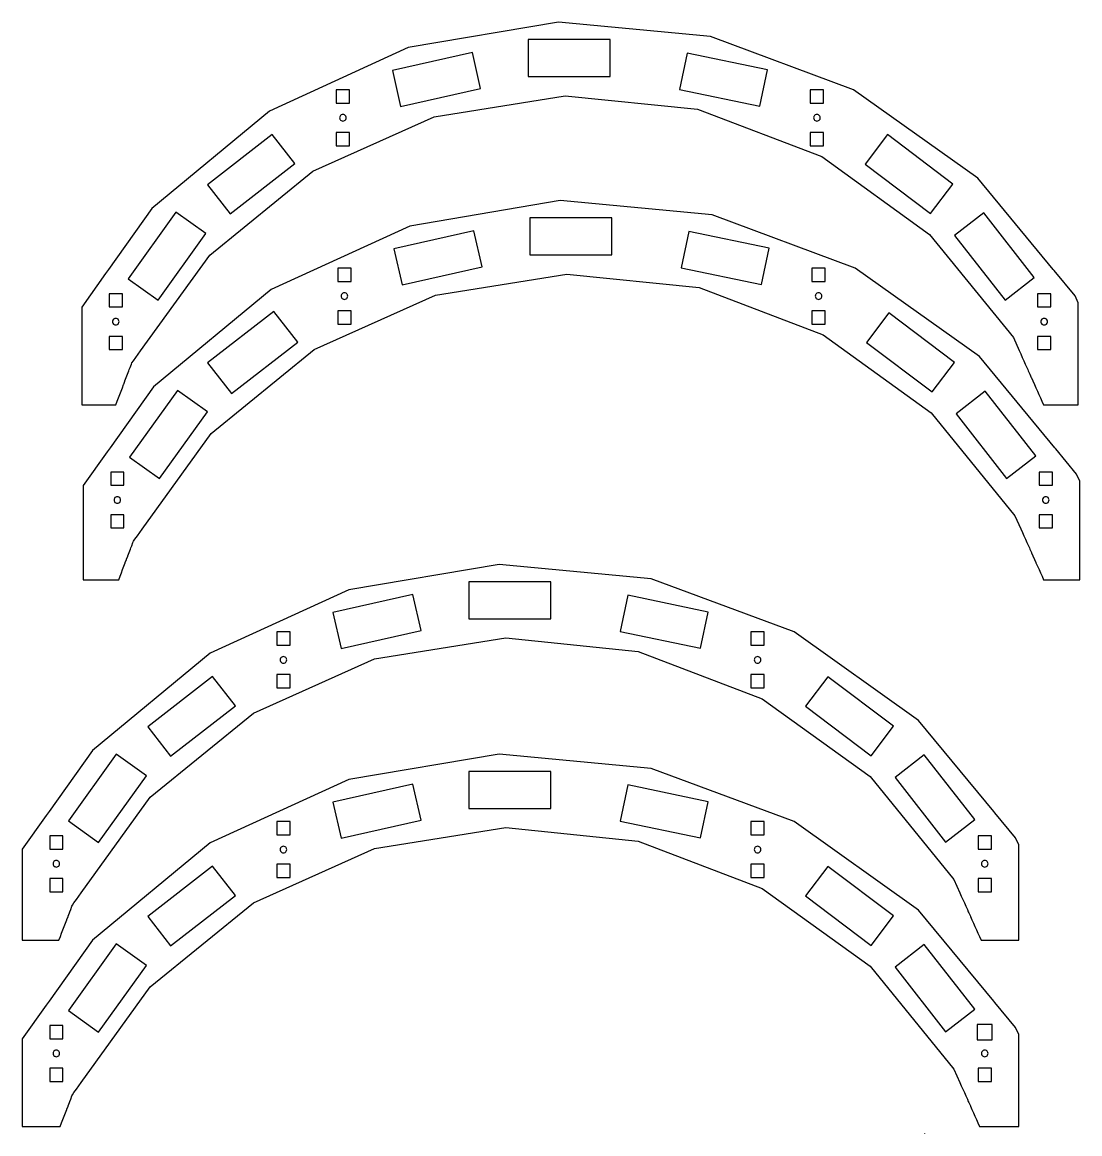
# Model space of a CAD drawing. Header units: metres. Extents: x -935 to 1094, y -1273 to 224.
# Drawn here: x 647.9 to 1094, y -929.6 to -460.8 of the extents above; entities that cross this region are included whole.
import ezdxf

# ---------------------------------------------------------------- set-up
doc = ezdxf.new("R2010")
doc.units = ezdxf.units.M

msp = doc.modelspace()

# ---------------------------------------------------------------- linework, layer by layer
at = {"layer": 'Layer0'}
for p, q in [((874.18, -460.75), (810.72, -471.47)), ((938.26, -466.82), (874.18, -460.75)), ((861.37, -468.08), (861.37, -483.68)), ((895.97, -468.08), (861.37, -468.08)), ((895.97, -483.68), (895.97, -468.08)), ((998.58, -489.27), (938.26, -466.82)), ((810.72, -471.47), (752.19, -498.25)), ((837.81, -473.48), (804.05, -481.09)), ((841.24, -488.7), (837.81, -473.48)), ((928.43, -473.79), (925.24, -489.06)), ((962.3, -480.87), (928.43, -473.79)), ((804.05, -481.09), (807.48, -496.31)), ((959.11, -496.14), (962.3, -480.87)), ((861.37, -483.68), (895.97, -483.68)), ((785.97, -489.24), (780.37, -489.24)), ((780.37, -489.24), (780.37, -494.84)), ((785.97, -494.84), (785.97, -489.24)), ((807.48, -496.31), (841.24, -488.7)), ((821.64, -500.65), (877, -491.73)), ((877, -491.73), (932.78, -497.45)), ((925.24, -489.06), (959.11, -496.14)), ((985.97, -489.24), (980.37, -489.24)), ((980.37, -489.24), (980.37, -494.84)), ((985.97, -494.84), (985.97, -489.24)), ((1051.04, -526.56), (998.58, -489.27)), ((780.37, -494.84), (785.97, -494.84)), ((980.37, -494.84), (985.97, -494.84)), ((752.19, -498.25), (702.59, -539.27)), ((770.47, -523.59), (821.64, -500.65)), ((781.82, -500.68), (781.77, -501.04)), ((781.77, -501.04), (781.82, -501.4)), ((781.96, -500.34), (781.82, -500.68)), ((781.82, -501.4), (781.89, -501.57)), ((781.89, -501.57), (781.96, -501.74)), ((782.18, -500.05), (781.96, -500.34)), ((782.47, -499.83), (782.18, -500.05)), ((782.81, -499.69), (782.47, -499.83)), ((783.17, -499.64), (782.81, -499.69)), ((783.54, -499.69), (783.17, -499.64)), ((783.87, -499.83), (783.54, -499.69)), ((784.16, -500.05), (783.87, -499.83)), ((784.39, -500.34), (784.16, -500.05)), ((784.46, -500.51), (784.39, -500.34)), ((784.39, -501.74), (784.53, -501.4)), ((784.53, -500.68), (784.46, -500.51)), ((784.57, -501.04), (784.53, -500.68)), ((784.53, -501.4), (784.57, -501.04)), ((932.78, -497.45), (985.18, -517.41)), ((981.82, -500.68), (981.77, -501.04)), ((981.77, -501.04), (981.82, -501.4)), ((981.89, -500.51), (981.82, -500.68)), ((981.82, -501.4), (981.96, -501.74)), ((981.96, -500.34), (981.89, -500.51)), ((982.18, -500.05), (981.96, -500.34)), ((982.47, -499.83), (982.18, -500.05)), ((982.81, -499.69), (982.47, -499.83)), ((983.17, -499.64), (982.81, -499.69)), ((983.54, -499.69), (983.17, -499.64)), ((983.87, -499.83), (983.54, -499.69)), ((984.16, -500.05), (983.87, -499.83)), ((984.39, -500.34), (984.16, -500.05)), ((984.53, -500.68), (984.39, -500.34)), ((984.39, -501.74), (984.46, -501.57)), ((984.46, -501.57), (984.53, -501.4)), ((984.57, -501.04), (984.53, -500.68)), ((984.53, -501.4), (984.57, -501.04)), ((781.96, -501.74), (782.18, -502.03)), ((782.18, -502.03), (782.47, -502.25)), ((782.47, -502.25), (782.81, -502.39)), ((782.81, -502.39), (783.17, -502.44)), ((783.17, -502.44), (783.54, -502.39)), ((783.54, -502.39), (783.87, -502.25)), ((783.87, -502.25), (784.16, -502.03)), ((784.16, -502.03), (784.39, -501.74)), ((981.96, -501.74), (982.18, -502.03)), ((982.18, -502.03), (982.47, -502.25)), ((982.47, -502.25), (982.81, -502.39)), ((982.81, -502.39), (983.17, -502.44)), ((983.17, -502.44), (983.54, -502.39)), ((983.54, -502.39), (983.87, -502.25)), ((983.87, -502.25), (984.16, -502.03)), ((984.16, -502.03), (984.39, -501.74)), ((753.31, -508.06), (726.01, -529.32)), ((762.9, -520.37), (753.31, -508.06)), ((780.37, -507.24), (780.37, -512.84)), ((785.97, -507.24), (780.37, -507.24)), ((785.97, -512.84), (785.97, -507.24)), ((980.37, -507.24), (980.37, -512.84)), ((985.97, -507.24), (980.37, -507.24)), ((985.97, -512.84), (985.97, -507.24)), ((1012.87, -508.14), (1003.46, -520.58)), ((1040.47, -529.01), (1012.87, -508.14)), ((780.37, -512.84), (785.97, -512.84)), ((980.37, -512.84), (985.97, -512.84)), ((735.59, -541.63), (762.9, -520.37)), ((985.18, -517.41), (1030.63, -550.25)), ((726.98, -558.99), (770.47, -523.59)), ((1003.46, -520.58), (1031.06, -541.45)), ((726.01, -529.32), (735.59, -541.63)), ((1031.06, -541.45), (1040.47, -529.01)), ((1082.81, -564.98), (1051.04, -526.56)), ((874.85, -535.98), (811.38, -546.7)), ((938.92, -542.05), (874.85, -535.98)), ((702.59, -539.27), (684.32, -564.98)), ((712.68, -540.83), (692.53, -568.97)), ((725.36, -549.91), (712.68, -540.83)), ((862.04, -543.31), (862.04, -558.91)), ((896.64, -543.31), (862.04, -543.31)), ((896.64, -558.91), (896.64, -543.31)), ((999.25, -564.49), (938.92, -542.05)), ((1053.51, -541.12), (1041.22, -550.72)), ((1074.82, -568.38), (1053.51, -541.12)), ((811.38, -546.7), (752.86, -573.48)), ((705.22, -578.05), (725.36, -549.91)), ((838.47, -548.71), (804.72, -556.32)), ((841.9, -563.93), (838.47, -548.71)), ((929.09, -549.02), (925.9, -564.29)), ((962.96, -556.1), (929.09, -549.02)), ((1030.63, -550.25), (1066.03, -593.74)), ((1041.22, -550.72), (1062.52, -577.99)), ((804.72, -556.32), (808.15, -571.54)), ((959.77, -571.37), (962.96, -556.1)), ((697.86, -599.3), (726.98, -558.99)), ((862.04, -558.91), (896.64, -558.91)), ((683.07, -566.73), (672.98, -580.93)), ((684.32, -564.98), (683.07, -566.73)), ((786.64, -564.47), (781.04, -564.47)), ((781.04, -564.47), (781.04, -570.07)), ((786.64, -570.07), (786.64, -564.47)), ((808.15, -571.54), (841.9, -563.93)), ((822.3, -575.87), (877.66, -566.96)), ((877.66, -566.96), (933.44, -572.68)), ((925.9, -564.29), (959.77, -571.37)), ((986.64, -564.47), (981.04, -564.47)), ((981.04, -564.47), (981.04, -570.07)), ((986.64, -570.07), (986.64, -564.47)), ((1051.7, -601.79), (999.25, -564.49)), ((1083.27, -565.54), (1082.81, -564.98)), ((1092.05, -576.16), (1083.27, -565.54)), ((692.53, -568.97), (705.22, -578.05)), ((781.04, -570.07), (786.64, -570.07)), ((981.04, -570.07), (986.64, -570.07)), ((1062.52, -577.99), (1074.82, -568.38)), ((690.16, -575.25), (684.56, -575.25)), ((684.56, -575.25), (684.56, -580.85)), ((690.16, -580.85), (690.16, -575.25)), ((752.86, -573.48), (703.26, -614.5)), ((771.13, -598.81), (822.3, -575.87)), ((782.49, -575.91), (782.44, -576.27)), ((782.44, -576.27), (782.49, -576.63)), ((782.63, -575.57), (782.49, -575.91)), ((782.49, -576.63), (782.56, -576.8)), ((782.85, -575.28), (782.63, -575.57)), ((783.14, -575.06), (782.85, -575.28)), ((783.48, -574.92), (783.14, -575.06)), ((783.84, -574.87), (783.48, -574.92)), ((784.2, -574.92), (783.84, -574.87)), ((784.54, -575.06), (784.2, -574.92)), ((784.83, -575.28), (784.54, -575.06)), ((785.05, -575.57), (784.83, -575.28)), ((785.12, -575.74), (785.05, -575.57)), ((785.05, -576.97), (785.19, -576.63)), ((785.19, -575.91), (785.12, -575.74)), ((785.24, -576.27), (785.19, -575.91)), ((785.19, -576.63), (785.24, -576.27)), ((933.44, -572.68), (985.84, -592.64)), ((982.49, -575.91), (982.44, -576.27)), ((982.44, -576.27), (982.49, -576.63)), ((982.56, -575.74), (982.49, -575.91)), ((982.49, -576.63), (982.63, -576.97)), ((982.63, -575.57), (982.56, -575.74)), ((982.85, -575.28), (982.63, -575.57)), ((983.14, -575.06), (982.85, -575.28)), ((983.48, -574.92), (983.14, -575.06)), ((983.84, -574.87), (983.48, -574.92)), ((984.2, -574.92), (983.84, -574.87)), ((984.54, -575.06), (984.2, -574.92)), ((984.83, -575.28), (984.54, -575.06)), ((985.05, -575.57), (984.83, -575.28)), ((985.19, -575.91), (985.05, -575.57)), ((985.12, -576.8), (985.19, -576.63)), ((985.24, -576.27), (985.19, -575.91)), ((985.19, -576.63), (985.24, -576.27)), ((1081.81, -575.25), (1076.21, -575.25)), ((1076.21, -575.25), (1076.21, -580.85)), ((1081.81, -580.85), (1081.81, -575.25)), ((1093.37, -579.04), (1092.05, -576.16)), ((672.98, -580.93), (672.98, -622.16)), ((684.56, -580.85), (690.16, -580.85)), ((782.56, -576.8), (782.63, -576.97)), ((782.63, -576.97), (782.85, -577.26)), ((782.85, -577.26), (783.14, -577.48)), ((783.14, -577.48), (783.48, -577.62)), ((783.48, -577.62), (783.84, -577.67)), ((783.84, -577.67), (784.2, -577.62)), ((784.2, -577.62), (784.54, -577.48)), ((784.54, -577.48), (784.83, -577.26)), ((784.83, -577.26), (785.05, -576.97)), ((982.63, -576.97), (982.85, -577.26)), ((982.85, -577.26), (983.14, -577.48)), ((983.14, -577.48), (983.48, -577.62)), ((983.48, -577.62), (983.84, -577.67)), ((983.84, -577.67), (984.2, -577.62)), ((984.2, -577.62), (984.54, -577.48)), ((984.54, -577.48), (984.83, -577.26)), ((984.83, -577.26), (985.05, -576.97)), ((985.05, -576.97), (985.12, -576.8)), ((1076.21, -580.85), (1081.81, -580.85)), ((1093.37, -622.16), (1093.37, -579.04)), ((686.66, -585.83), (686.37, -586.06)), ((687, -585.7), (686.66, -585.83)), ((687.36, -585.65), (687, -585.7)), ((687.72, -585.7), (687.36, -585.65)), ((688.06, -585.83), (687.72, -585.7)), ((688.21, -585.95), (688.06, -585.83)), ((688.35, -586.06), (688.21, -585.95)), ((754.05, -582.73), (726.11, -604.47)), ((764.12, -595.67), (754.05, -582.73)), ((786.64, -582.47), (781.04, -582.47)), ((781.04, -582.47), (781.04, -588.07)), ((786.64, -588.07), (786.64, -582.47)), ((986.64, -582.47), (981.04, -582.47)), ((981.04, -582.47), (981.04, -588.07)), ((986.64, -588.07), (986.64, -582.47)), ((1013.53, -583.37), (1004.12, -595.81)), ((1041.13, -604.24), (1013.53, -583.37)), ((1078.31, -585.83), (1078.02, -586.06)), ((1078.65, -585.7), (1078.31, -585.83)), ((1079.01, -585.65), (1078.65, -585.7)), ((1079.37, -585.7), (1079.01, -585.65)), ((1079.71, -585.83), (1079.37, -585.7)), ((1080, -586.06), (1079.71, -585.83)), ((686.01, -586.68), (685.96, -587.05)), ((685.96, -587.05), (686.01, -587.41)), ((686.15, -586.35), (686.01, -586.68)), ((686.01, -587.41), (686.15, -587.75)), ((686.37, -586.06), (686.15, -586.35)), ((686.15, -587.75), (686.37, -588.04)), ((686.37, -588.04), (686.52, -588.15)), ((686.52, -588.15), (686.66, -588.26)), ((686.66, -588.26), (687, -588.4)), ((687, -588.4), (687.36, -588.45)), ((687.36, -588.45), (687.72, -588.4)), ((687.72, -588.4), (688.06, -588.26)), ((688.06, -588.26), (688.35, -588.04)), ((688.57, -586.35), (688.35, -586.06)), ((688.35, -588.04), (688.57, -587.75)), ((688.71, -586.68), (688.57, -586.35)), ((688.57, -587.75), (688.71, -587.41)), ((688.76, -587.05), (688.71, -586.68)), ((688.71, -587.41), (688.76, -587.05)), ((781.04, -588.07), (786.64, -588.07)), ((981.04, -588.07), (986.64, -588.07)), ((1077.66, -586.68), (1077.61, -587.05)), ((1077.61, -587.05), (1077.66, -587.41)), ((1077.8, -586.35), (1077.66, -586.68)), ((1077.66, -587.41), (1077.8, -587.75)), ((1078.02, -586.06), (1077.8, -586.35)), ((1077.8, -587.75), (1078.02, -588.04)), ((1078.02, -588.04), (1078.31, -588.26)), ((1078.31, -588.26), (1078.65, -588.4)), ((1078.65, -588.4), (1079.01, -588.45)), ((1079.01, -588.45), (1079.37, -588.4)), ((1079.37, -588.4), (1079.71, -588.26)), ((1079.71, -588.26), (1080, -588.04)), ((1080.22, -586.35), (1080, -586.06)), ((1080, -588.04), (1080.22, -587.75)), ((1080.36, -586.68), (1080.22, -586.35)), ((1080.22, -587.75), (1080.36, -587.41)), ((1080.41, -587.05), (1080.36, -586.68)), ((1080.36, -587.41), (1080.41, -587.05)), ((684.56, -593.25), (684.56, -598.85)), ((690.16, -593.25), (684.56, -593.25)), ((690.16, -598.85), (690.16, -593.25)), ((985.84, -592.64), (1031.29, -625.48)), ((1066.03, -593.74), (1068.51, -599.26)), ((1076.21, -593.25), (1076.21, -598.85)), ((1081.81, -593.25), (1076.21, -593.25)), ((1081.81, -598.85), (1081.81, -593.25)), ((684.56, -598.85), (690.16, -598.85)), ((696.83, -600.72), (697.86, -599.3)), ((727.65, -634.21), (771.13, -598.81)), ((736.19, -617.42), (764.12, -595.67)), ((1004.12, -595.81), (1031.72, -616.68)), ((1068.51, -599.26), (1069.14, -600.68)), ((1076.21, -598.85), (1081.81, -598.85)), ((693.95, -604.93), (694.14, -604.44)), ((694.14, -604.44), (694.78, -603.56)), ((694.78, -603.56), (695.8, -602.14)), ((695.8, -602.14), (696.83, -600.72)), ((726.11, -604.47), (736.19, -617.42)), ((1031.72, -616.68), (1041.13, -604.24)), ((1083.47, -640.2), (1051.7, -601.79)), ((1069.14, -600.68), (1069.78, -602.1)), ((1069.78, -602.1), (1070.42, -603.52)), ((1070.42, -603.52), (1071.05, -604.94)), ((691.79, -610.61), (692.31, -609.25)), ((692.31, -609.25), (692.33, -609.19)), ((692.33, -609.19), (692.87, -607.77)), ((692.87, -607.77), (693.07, -607.25)), ((693.07, -607.25), (693.41, -606.35)), ((693.41, -606.35), (693.95, -604.93)), ((1071.05, -604.94), (1071.69, -606.36)), ((1071.69, -606.36), (1072.09, -607.26)), ((1072.09, -607.26), (1072.33, -607.78)), ((1072.33, -607.78), (1072.96, -609.2)), ((1072.96, -609.2), (1072.99, -609.26)), ((1072.99, -609.26), (1073.6, -610.62)), ((690.14, -614.93), (690.68, -613.51)), ((690.68, -613.51), (690.71, -613.45)), ((690.71, -613.45), (691.23, -612.09)), ((691.23, -612.09), (691.25, -612.03)), ((691.25, -612.03), (691.77, -610.67)), ((691.77, -610.67), (691.79, -610.61)), ((1073.6, -610.62), (1073.63, -610.68)), ((1073.63, -610.68), (1074.24, -612.04)), ((1074.24, -612.04), (1074.26, -612.1)), ((1074.26, -612.1), (1074.87, -613.46)), ((1074.87, -613.46), (1074.9, -613.52)), ((1074.9, -613.52), (1075.54, -614.94)), ((703.26, -614.5), (684.98, -640.2)), ((688.52, -619.19), (689.06, -617.77)), ((689.06, -617.77), (689.6, -616.35)), ((689.6, -616.35), (690.14, -614.93)), ((713.34, -616.06), (693.2, -644.19)), ((726.02, -625.14), (713.34, -616.06)), ((1054.18, -616.34), (1041.89, -625.95)), ((1075.48, -643.61), (1054.18, -616.34)), ((1075.54, -614.94), (1076.17, -616.36)), ((1076.17, -616.36), (1076.81, -617.78)), ((1076.81, -617.78), (1077.45, -619.2)), ((672.98, -622.16), (687.39, -622.16)), ((687.39, -622.16), (687.98, -620.61)), ((687.98, -620.61), (688.52, -619.19)), ((1077.45, -619.2), (1078.08, -620.62)), ((1078.08, -620.62), (1078.77, -622.16)), ((1078.77, -622.16), (1093.37, -622.16)), ((705.88, -653.27), (726.02, -625.14)), ((1031.29, -625.48), (1066.69, -668.96)), ((1041.89, -625.95), (1063.19, -653.21)), ((698.52, -674.52), (727.65, -634.21)), ((683.73, -641.96), (673.64, -656.16)), ((684.98, -640.2), (683.73, -641.96)), ((1083.93, -640.76), (1083.47, -640.2)), ((1092.72, -651.39), (1083.93, -640.76)), ((693.2, -644.19), (705.88, -653.27)), ((1063.19, -653.21), (1075.48, -643.61)), ((690.82, -650.47), (685.22, -650.47)), ((685.22, -650.47), (685.22, -656.07)), ((690.82, -656.07), (690.82, -650.47)), ((1082.47, -650.47), (1076.87, -650.47)), ((1076.87, -650.47), (1076.87, -656.07)), ((1082.47, -656.07), (1082.47, -650.47)), ((1094.03, -654.26), (1092.72, -651.39)), ((673.64, -656.16), (673.64, -695.97)), ((685.22, -656.07), (690.82, -656.07)), ((1076.87, -656.07), (1082.47, -656.07)), ((1094.03, -695.97), (1094.03, -654.26)), ((687.33, -661.06), (687.04, -661.28)), ((687.66, -660.92), (687.33, -661.06)), ((688.02, -660.87), (687.66, -660.92)), ((688.39, -660.92), (688.02, -660.87)), ((688.72, -661.06), (688.39, -660.92)), ((688.87, -661.17), (688.72, -661.06)), ((1078.97, -661.06), (1078.68, -661.28)), ((1079.31, -660.92), (1078.97, -661.06)), ((1079.67, -660.87), (1079.31, -660.92)), ((1080.03, -660.92), (1079.67, -660.87)), ((1080.37, -661.06), (1080.03, -660.92)), ((1080.66, -661.28), (1080.37, -661.06)), ((686.67, -661.91), (686.63, -662.27)), ((686.63, -662.27), (686.67, -662.64)), ((686.81, -661.57), (686.67, -661.91)), ((686.67, -662.64), (686.81, -662.97)), ((687.04, -661.28), (686.81, -661.57)), ((686.81, -662.97), (687.04, -663.26)), ((687.04, -663.26), (687.18, -663.37)), ((687.18, -663.37), (687.33, -663.48)), ((687.33, -663.48), (687.66, -663.62)), ((687.66, -663.62), (688.02, -663.67)), ((688.02, -663.67), (688.39, -663.62)), ((688.39, -663.62), (688.72, -663.48)), ((688.72, -663.48), (689.01, -663.26)), ((689.01, -661.28), (688.87, -661.17)), ((689.24, -661.57), (689.01, -661.28)), ((689.01, -663.26), (689.24, -662.97)), ((689.38, -661.91), (689.24, -661.57)), ((689.24, -662.97), (689.38, -662.64)), ((689.42, -662.27), (689.38, -661.91)), ((689.38, -662.64), (689.42, -662.27)), ((1078.32, -661.91), (1078.27, -662.27)), ((1078.27, -662.27), (1078.32, -662.64)), ((1078.46, -661.57), (1078.32, -661.91)), ((1078.32, -662.64), (1078.46, -662.97)), ((1078.68, -661.28), (1078.46, -661.57)), ((1078.46, -662.97), (1078.68, -663.26)), ((1078.68, -663.26), (1078.97, -663.48)), ((1078.97, -663.48), (1079.31, -663.62)), ((1079.31, -663.62), (1079.67, -663.67)), ((1079.67, -663.67), (1080.03, -663.62)), ((1080.03, -663.62), (1080.37, -663.48)), ((1080.37, -663.48), (1080.66, -663.26)), ((1080.88, -661.57), (1080.66, -661.28)), ((1080.66, -663.26), (1080.88, -662.97)), ((1081.02, -661.91), (1080.88, -661.57)), ((1080.88, -662.97), (1081.02, -662.64)), ((1081.07, -662.27), (1081.02, -661.91)), ((1081.02, -662.64), (1081.07, -662.27)), ((690.82, -668.47), (685.22, -668.47)), ((685.22, -668.47), (685.22, -674.07)), ((690.82, -674.07), (690.82, -668.47)), ((1066.69, -668.96), (1069.17, -674.49)), ((1082.47, -668.47), (1076.87, -668.47)), ((1076.87, -668.47), (1076.87, -674.07)), ((1082.47, -674.07), (1082.47, -668.47)), ((685.22, -674.07), (690.82, -674.07)), ((697.49, -675.94), (698.52, -674.52)), ((1069.17, -674.49), (1069.81, -675.91)), ((1076.87, -674.07), (1082.47, -674.07)), ((694.62, -680.16), (694.81, -679.66)), ((694.81, -679.66), (695.44, -678.78)), ((695.44, -678.78), (696.47, -677.36)), ((696.47, -677.36), (697.49, -675.94)), ((1069.81, -675.91), (1070.44, -677.33)), ((1070.44, -677.33), (1071.08, -678.75)), ((1071.08, -678.75), (1071.72, -680.17)), ((692.45, -685.84), (692.97, -684.48)), ((692.97, -684.48), (692.99, -684.42)), ((692.99, -684.42), (693.54, -683)), ((693.54, -683), (693.73, -682.48)), ((693.73, -682.48), (694.08, -681.58)), ((694.08, -681.58), (694.62, -680.16)), ((1071.72, -680.17), (1072.35, -681.59)), ((1072.35, -681.59), (1072.76, -682.49)), ((1072.76, -682.49), (1072.99, -683.01)), ((1072.99, -683.01), (1073.63, -684.43)), ((1073.63, -684.43), (1073.65, -684.49)), ((1073.65, -684.49), (1074.26, -685.85)), ((690.81, -690.16), (691.35, -688.74)), ((691.35, -688.74), (691.37, -688.68)), ((691.37, -688.68), (691.89, -687.32)), ((691.89, -687.32), (691.91, -687.26)), ((691.91, -687.26), (692.43, -685.9)), ((692.43, -685.9), (692.45, -685.84)), ((1074.26, -685.85), (1074.29, -685.91)), ((1074.29, -685.91), (1074.9, -687.27)), ((1074.9, -687.27), (1074.93, -687.33)), ((1074.93, -687.33), (1075.54, -688.69)), ((1075.54, -688.69), (1075.56, -688.75)), ((1075.56, -688.75), (1076.2, -690.17)), ((689.19, -694.42), (689.73, -693)), ((689.73, -693), (690.27, -691.58)), ((690.27, -691.58), (690.81, -690.16)), ((849.11, -689.42), (785.65, -700.14)), ((913.19, -695.48), (849.11, -689.42)), ((1076.2, -690.17), (1076.84, -691.59)), ((1076.84, -691.59), (1077.47, -693.01)), ((1077.47, -693.01), (1078.11, -694.43)), ((673.64, -695.97), (688.6, -695.97)), ((688.6, -695.97), (689.19, -694.42)), ((870.9, -696.75), (836.3, -696.75)), ((836.3, -696.75), (836.3, -712.35)), ((870.9, -712.35), (870.9, -696.75)), ((973.51, -717.93), (913.19, -695.48)), ((1078.11, -694.43), (1078.8, -695.97)), ((1078.8, -695.97), (1094.03, -695.97)), ((785.65, -700.14), (727.12, -726.92)), ((812.73, -702.15), (778.98, -709.76)), ((816.16, -717.37), (812.73, -702.15)), ((903.36, -702.46), (900.17, -717.73)), ((937.23, -709.53), (903.36, -702.46)), ((778.98, -709.76), (782.41, -724.97)), ((836.3, -712.35), (870.9, -712.35)), ((934.03, -724.8), (937.23, -709.53)), ((760.9, -717.91), (755.3, -717.91)), ((755.3, -717.91), (755.3, -723.51)), ((760.9, -723.51), (760.9, -717.91)), ((782.41, -724.97), (816.16, -717.37)), ((796.56, -729.31), (851.92, -720.4)), ((851.92, -720.4), (907.7, -726.11)), ((900.17, -717.73), (934.03, -724.8)), ((955.3, -717.91), (955.3, -723.51)), ((960.9, -717.91), (955.3, -717.91)), ((960.9, -723.51), (960.9, -717.91)), ((1025.96, -755.23), (973.51, -717.93)), ((755.3, -723.51), (760.9, -723.51)), ((907.7, -726.11), (960.1, -746.07)), ((955.3, -723.51), (960.9, -723.51)), ((727.12, -726.92), (677.52, -767.94)), ((745.4, -752.25), (796.56, -729.31)), ((756.75, -729.34), (756.7, -729.71)), ((756.7, -729.71), (756.75, -730.07)), ((756.89, -729.01), (756.75, -729.34)), ((756.75, -730.07), (756.82, -730.24)), ((756.82, -730.24), (756.89, -730.41)), ((757.11, -728.72), (756.89, -729.01)), ((756.89, -730.41), (757.11, -730.7)), ((757.4, -728.5), (757.11, -728.72)), ((757.11, -730.7), (757.4, -730.92)), ((757.74, -728.36), (757.4, -728.5)), ((757.4, -730.92), (757.74, -731.06)), ((758.1, -728.31), (757.74, -728.36)), ((757.74, -731.06), (758.1, -731.11)), ((758.46, -728.36), (758.1, -728.31)), ((758.1, -731.11), (758.46, -731.06)), ((758.8, -728.5), (758.46, -728.36)), ((758.46, -731.06), (758.8, -730.92)), ((759.09, -728.72), (758.8, -728.5)), ((758.8, -730.92), (759.09, -730.7)), ((759.31, -729.01), (759.09, -728.72)), ((759.09, -730.7), (759.31, -730.41)), ((759.38, -729.18), (759.31, -729.01)), ((759.31, -730.41), (759.45, -730.07)), ((759.45, -729.34), (759.38, -729.18)), ((759.5, -729.71), (759.45, -729.34)), ((759.45, -730.07), (759.5, -729.71)), ((956.75, -729.34), (956.7, -729.71)), ((956.7, -729.71), (956.75, -730.07)), ((956.82, -729.18), (956.75, -729.34)), ((956.75, -730.07), (956.89, -730.41)), ((956.89, -729.01), (956.82, -729.18)), ((957.11, -728.72), (956.89, -729.01)), ((956.89, -730.41), (957.11, -730.7)), ((957.4, -728.5), (957.11, -728.72)), ((957.11, -730.7), (957.4, -730.92)), ((957.74, -728.36), (957.4, -728.5)), ((957.4, -730.92), (957.74, -731.06)), ((958.1, -728.31), (957.74, -728.36)), ((957.74, -731.06), (958.1, -731.11)), ((958.46, -728.36), (958.1, -728.31)), ((958.1, -731.11), (958.46, -731.06)), ((958.8, -728.5), (958.46, -728.36)), ((958.46, -731.06), (958.8, -730.92)), ((959.09, -728.72), (958.8, -728.5)), ((958.8, -730.92), (959.09, -730.7)), ((959.31, -729.01), (959.09, -728.72)), ((959.09, -730.7), (959.31, -730.41)), ((959.45, -729.34), (959.31, -729.01)), ((959.31, -730.41), (959.38, -730.24)), ((959.38, -730.24), (959.45, -730.07)), ((959.5, -729.71), (959.45, -729.34)), ((959.45, -730.07), (959.5, -729.71)), ((755.3, -735.91), (755.3, -741.51)), ((760.9, -735.91), (755.3, -735.91)), ((760.9, -741.51), (760.9, -735.91)), ((955.3, -735.91), (955.3, -741.51)), ((960.9, -735.91), (955.3, -735.91)), ((960.9, -741.51), (960.9, -735.91)), ((728.24, -736.73), (700.94, -757.98)), ((737.82, -749.04), (728.24, -736.73)), ((987.8, -736.8), (978.39, -749.25)), ((1015.39, -757.67), (987.8, -736.8)), ((755.3, -741.51), (760.9, -741.51)), ((955.3, -741.51), (960.9, -741.51)), ((710.52, -770.29), (737.82, -749.04)), ((960.1, -746.07), (1005.55, -778.92)), ((978.39, -749.25), (1005.98, -770.12)), ((701.91, -787.65), (745.4, -752.25)), ((700.94, -757.98), (710.52, -770.29)), ((1005.98, -770.12), (1015.39, -757.67)), ((1057.73, -793.64), (1025.96, -755.23)), ((677.52, -767.94), (659.24, -793.64)), ((687.6, -769.5), (667.46, -797.63)), ((700.29, -778.58), (687.6, -769.5)), ((849.11, -769.42), (785.65, -780.14)), ((913.19, -775.48), (849.11, -769.42)), ((1028.44, -769.78), (1016.15, -779.39)), ((1049.74, -797.05), (1028.44, -769.78)), ((870.9, -776.75), (836.3, -776.75)), ((836.3, -776.75), (836.3, -792.35)), ((870.9, -792.35), (870.9, -776.75)), ((973.51, -797.93), (913.19, -775.48)), ((680.14, -806.71), (700.29, -778.58)), ((785.65, -780.14), (727.12, -806.92)), ((812.73, -782.15), (778.98, -789.76)), ((816.16, -797.37), (812.73, -782.15)), ((903.36, -782.46), (900.17, -797.73)), ((937.23, -789.53), (903.36, -782.46)), ((1005.55, -778.92), (1040.96, -822.4)), ((1016.15, -779.39), (1037.45, -806.65)), ((672.78, -827.96), (701.91, -787.65)), ((778.98, -789.76), (782.41, -804.97)), ((934.03, -804.8), (937.23, -789.53)), ((658, -795.4), (647.9, -809.59)), ((659.24, -793.64), (658, -795.4)), ((836.3, -792.35), (870.9, -792.35)), ((1058.2, -794.2), (1057.73, -793.64)), ((1066.98, -804.83), (1058.2, -794.2)), ((667.46, -797.63), (680.14, -806.71)), ((760.9, -797.91), (755.3, -797.91)), ((755.3, -797.91), (755.3, -803.51)), ((760.9, -803.51), (760.9, -797.91)), ((782.41, -804.97), (816.16, -797.37)), ((796.56, -809.31), (851.92, -800.4)), ((851.92, -800.4), (907.7, -806.11)), ((900.17, -797.73), (934.03, -804.8)), ((960.9, -797.91), (955.3, -797.91)), ((955.3, -797.91), (955.3, -803.51)), ((960.9, -803.51), (960.9, -797.91)), ((1025.96, -835.23), (973.51, -797.93)), ((1037.45, -806.65), (1049.74, -797.05)), ((665.09, -803.91), (659.49, -803.91)), ((659.49, -803.91), (659.49, -809.51)), ((665.09, -809.51), (665.09, -803.91)), ((755.3, -803.51), (760.9, -803.51)), ((907.7, -806.11), (960.1, -826.07)), ((955.3, -803.51), (960.9, -803.51)), ((1056.73, -803.91), (1051.13, -803.91)), ((1051.13, -803.91), (1051.13, -809.51)), ((1056.73, -809.51), (1056.73, -803.91)), ((1068.3, -807.7), (1066.98, -804.83)), ((647.9, -809.59), (647.9, -847.98)), ((659.49, -809.51), (665.09, -809.51)), ((727.12, -806.92), (677.52, -847.94)), ((745.4, -832.25), (796.56, -809.31)), ((756.75, -809.34), (756.7, -809.71)), ((756.7, -809.71), (756.75, -810.07)), ((756.89, -809.01), (756.75, -809.34)), ((756.75, -810.07), (756.82, -810.24)), ((756.82, -810.24), (756.89, -810.41)), ((757.11, -808.72), (756.89, -809.01)), ((756.89, -810.41), (757.11, -810.7)), ((757.4, -808.5), (757.11, -808.72)), ((757.11, -810.7), (757.4, -810.92)), ((757.74, -808.36), (757.4, -808.5)), ((757.4, -810.92), (757.74, -811.06)), ((758.1, -808.31), (757.74, -808.36)), ((757.74, -811.06), (758.1, -811.11)), ((758.46, -808.36), (758.1, -808.31)), ((758.1, -811.11), (758.46, -811.06)), ((758.8, -808.5), (758.46, -808.36)), ((758.46, -811.06), (758.8, -810.92)), ((759.09, -808.72), (758.8, -808.5)), ((758.8, -810.92), (759.09, -810.7)), ((759.31, -809.01), (759.09, -808.72)), ((759.09, -810.7), (759.31, -810.41)), ((759.38, -809.18), (759.31, -809.01)), ((759.31, -810.41), (759.45, -810.07)), ((759.45, -809.34), (759.38, -809.18)), ((759.5, -809.71), (759.45, -809.34)), ((759.45, -810.07), (759.5, -809.71)), ((956.75, -809.34), (956.7, -809.71)), ((956.7, -809.71), (956.75, -810.07)), ((956.82, -809.18), (956.75, -809.34)), ((956.75, -810.07), (956.89, -810.41)), ((956.89, -809.01), (956.82, -809.18)), ((957.11, -808.72), (956.89, -809.01)), ((956.89, -810.41), (957.11, -810.7)), ((957.4, -808.5), (957.11, -808.72)), ((957.11, -810.7), (957.4, -810.92)), ((957.74, -808.36), (957.4, -808.5)), ((957.4, -810.92), (957.74, -811.06)), ((958.1, -808.31), (957.74, -808.36)), ((957.74, -811.06), (958.1, -811.11)), ((958.46, -808.36), (958.1, -808.31)), ((958.1, -811.11), (958.46, -811.06)), ((958.8, -808.5), (958.46, -808.36)), ((958.46, -811.06), (958.8, -810.92)), ((959.09, -808.72), (958.8, -808.5)), ((958.8, -810.92), (959.09, -810.7)), ((959.31, -809.01), (959.09, -808.72)), ((959.09, -810.7), (959.31, -810.41)), ((959.45, -809.34), (959.31, -809.01)), ((959.31, -810.41), (959.38, -810.24)), ((959.38, -810.24), (959.45, -810.07)), ((959.5, -809.71), (959.45, -809.34)), ((959.45, -810.07), (959.5, -809.71)), ((1051.13, -809.51), (1056.73, -809.51)), ((1068.3, -847.98), (1068.3, -807.7)), ((660.94, -815.35), (660.89, -815.71)), ((660.89, -815.71), (660.94, -816.07)), ((661.08, -815.01), (660.94, -815.35)), ((661.3, -814.72), (661.08, -815.01)), ((661.59, -814.5), (661.3, -814.72)), ((661.93, -814.36), (661.59, -814.5)), ((662.29, -814.31), (661.93, -814.36)), ((662.65, -814.36), (662.29, -814.31)), ((662.99, -814.5), (662.65, -814.36)), ((663.13, -814.61), (662.99, -814.5)), ((663.28, -814.72), (663.13, -814.61)), ((663.5, -815.01), (663.28, -814.72)), ((663.64, -815.35), (663.5, -815.01)), ((663.69, -815.71), (663.64, -815.35)), ((663.64, -816.07), (663.69, -815.71)), ((1052.58, -815.35), (1052.54, -815.71)), ((1052.54, -815.71), (1052.58, -816.07)), ((1052.72, -815.01), (1052.58, -815.35)), ((1052.95, -814.72), (1052.72, -815.01)), ((1053.24, -814.5), (1052.95, -814.72)), ((1053.57, -814.36), (1053.24, -814.5)), ((1053.93, -814.31), (1053.57, -814.36)), ((1054.3, -814.36), (1053.93, -814.31)), ((1054.63, -814.5), (1054.3, -814.36)), ((1054.92, -814.72), (1054.63, -814.5)), ((1055.15, -815.01), (1054.92, -814.72)), ((1055.29, -815.35), (1055.15, -815.01)), ((1055.33, -815.71), (1055.29, -815.35)), ((1055.29, -816.07), (1055.33, -815.71)), ((660.94, -816.07), (661.08, -816.41)), ((661.08, -816.41), (661.3, -816.7)), ((661.3, -816.7), (661.44, -816.81)), ((661.44, -816.81), (661.59, -816.92)), ((661.59, -816.92), (661.93, -817.06)), ((661.93, -817.06), (662.29, -817.11)), ((662.29, -817.11), (662.65, -817.06)), ((662.65, -817.06), (662.99, -816.92)), ((662.99, -816.92), (663.28, -816.7)), ((663.28, -816.7), (663.5, -816.41)), ((663.5, -816.41), (663.64, -816.07)), ((728.24, -816.73), (700.94, -837.98)), ((737.82, -829.04), (728.24, -816.73)), ((760.9, -815.91), (755.3, -815.91)), ((755.3, -815.91), (755.3, -821.51)), ((760.9, -821.51), (760.9, -815.91)), ((960.9, -815.91), (955.3, -815.91)), ((955.3, -815.91), (955.3, -821.51)), ((960.9, -821.51), (960.9, -815.91)), ((987.8, -816.8), (978.39, -829.25)), ((1015.39, -837.67), (987.8, -816.8)), ((1052.58, -816.07), (1052.72, -816.41)), ((1052.72, -816.41), (1052.95, -816.7)), ((1052.95, -816.7), (1053.24, -816.92)), ((1053.24, -816.92), (1053.57, -817.06)), ((1053.57, -817.06), (1053.93, -817.11)), ((1053.93, -817.11), (1054.3, -817.06)), ((1054.3, -817.06), (1054.63, -816.92)), ((1054.63, -816.92), (1054.92, -816.7)), ((1054.92, -816.7), (1055.15, -816.41)), ((1055.15, -816.41), (1055.29, -816.07)), ((659.49, -821.91), (659.49, -827.51)), ((665.09, -821.91), (659.49, -821.91)), ((665.09, -827.51), (665.09, -821.91)), ((755.3, -821.51), (760.9, -821.51)), ((955.3, -821.51), (960.9, -821.51)), ((1040.96, -822.4), (1043.43, -827.93)), ((1051.13, -821.91), (1051.13, -827.51)), ((1056.73, -821.91), (1051.13, -821.91)), ((1056.73, -827.51), (1056.73, -821.91)), ((659.49, -827.51), (665.09, -827.51)), ((670.73, -830.8), (671.76, -829.38)), ((671.76, -829.38), (672.78, -827.96)), ((710.52, -850.29), (737.82, -829.04)), ((960.1, -826.07), (1005.55, -858.92)), ((978.39, -829.25), (1005.98, -850.12)), ((1043.43, -827.93), (1044.07, -829.35)), ((1044.07, -829.35), (1044.71, -830.77)), ((1051.13, -827.51), (1056.73, -827.51)), ((668.34, -835.02), (668.88, -833.6)), ((668.88, -833.6), (669.07, -833.1)), ((669.07, -833.1), (669.7, -832.22)), ((669.7, -832.22), (670.73, -830.8)), ((701.91, -867.65), (745.4, -832.25)), ((1044.71, -830.77), (1045.34, -832.19)), ((1045.34, -832.19), (1045.98, -833.61)), ((1045.98, -833.61), (1046.62, -835.03)), ((666.72, -839.28), (667.23, -837.92)), ((667.23, -837.92), (667.26, -837.86)), ((667.26, -837.86), (667.8, -836.44)), ((667.8, -836.44), (668, -835.92)), ((668, -835.92), (668.34, -835.02)), ((700.94, -837.98), (710.52, -850.29)), ((1005.98, -850.12), (1015.39, -837.67)), ((1057.73, -873.64), (1025.96, -835.23)), ((1046.62, -835.03), (1047.02, -835.93)), ((1047.02, -835.93), (1047.25, -836.45)), ((1047.25, -836.45), (1047.89, -837.87)), ((1047.89, -837.87), (1047.92, -837.93)), ((1047.92, -837.93), (1048.53, -839.29)), ((664.53, -845.02), (665.07, -843.6)), ((665.07, -843.6), (665.61, -842.18)), ((665.61, -842.18), (665.63, -842.12)), ((665.63, -842.12), (666.15, -840.76)), ((666.15, -840.76), (666.18, -840.7)), ((666.18, -840.7), (666.69, -839.34)), ((666.69, -839.34), (666.72, -839.28)), ((1048.53, -839.29), (1048.55, -839.35)), ((1048.55, -839.35), (1049.16, -840.71)), ((1049.16, -840.71), (1049.19, -840.77)), ((1049.19, -840.77), (1049.8, -842.13)), ((1049.8, -842.13), (1049.83, -842.19)), ((1049.83, -842.19), (1050.46, -843.61)), ((1050.46, -843.61), (1051.1, -845.03)), ((647.9, -847.98), (663.4, -847.98)), ((677.52, -847.94), (659.24, -873.64)), ((663.4, -847.98), (663.99, -846.44)), ((663.99, -846.44), (664.53, -845.02)), ((1051.1, -845.03), (1051.74, -846.45)), ((1051.74, -846.45), (1052.43, -847.98)), ((1052.43, -847.98), (1068.3, -847.98)), ((687.6, -849.5), (667.46, -877.63)), ((700.29, -858.58), (687.6, -849.5)), ((1028.44, -849.78), (1016.15, -859.39)), ((1049.74, -877.05), (1028.44, -849.78)), ((680.14, -886.71), (700.29, -858.58)), ((1005.55, -858.92), (1040.96, -902.4)), ((1016.15, -859.39), (1037.45, -886.65)), ((672.78, -907.96), (701.91, -867.65)), ((658, -875.4), (647.9, -889.59)), ((659.24, -873.64), (658, -875.4)), ((1058.2, -874.2), (1057.73, -873.64)), ((1066.98, -884.83), (1058.2, -874.2)), ((667.46, -877.63), (680.14, -886.71)), ((1037.45, -886.65), (1049.74, -877.05)), ((665.09, -883.91), (659.49, -883.91)), ((659.49, -883.91), (659.49, -889.51)), ((665.09, -889.51), (665.09, -883.91)), ((1057.13, -883.51), (1050.73, -883.51)), ((1050.73, -883.51), (1050.73, -889.91)), ((1057.13, -889.91), (1057.13, -883.51)), ((1068.3, -887.7), (1066.98, -884.83)), ((647.9, -889.59), (647.9, -926.56)), ((659.49, -889.51), (665.09, -889.51)), ((1050.73, -889.91), (1057.13, -889.91)), ((1068.3, -926.56), (1068.3, -887.7)), ((660.94, -895.35), (660.89, -895.71)), ((661.08, -895.01), (660.94, -895.35)), ((661.3, -894.72), (661.08, -895.01)), ((661.59, -894.5), (661.3, -894.72)), ((661.93, -894.36), (661.59, -894.5)), ((662.29, -894.31), (661.93, -894.36)), ((662.65, -894.36), (662.29, -894.31)), ((662.99, -894.5), (662.65, -894.36)), ((663.13, -894.61), (662.99, -894.5)), ((663.28, -894.72), (663.13, -894.61)), ((663.5, -895.01), (663.28, -894.72)), ((663.64, -895.35), (663.5, -895.01)), ((663.69, -895.71), (663.64, -895.35)), ((1052.58, -895.35), (1052.54, -895.71)), ((1052.72, -895.01), (1052.58, -895.35)), ((1052.95, -894.72), (1052.72, -895.01)), ((1053.24, -894.5), (1052.95, -894.72)), ((1053.57, -894.36), (1053.24, -894.5)), ((1053.93, -894.31), (1053.57, -894.36)), ((1054.3, -894.36), (1053.93, -894.31)), ((1054.63, -894.5), (1054.3, -894.36)), ((1054.92, -894.72), (1054.63, -894.5)), ((1055.15, -895.01), (1054.92, -894.72)), ((1055.29, -895.35), (1055.15, -895.01)), ((1055.33, -895.71), (1055.29, -895.35)), ((660.89, -895.71), (660.94, -896.07)), ((660.94, -896.07), (661.08, -896.41)), ((661.08, -896.41), (661.3, -896.7)), ((661.3, -896.7), (661.44, -896.81)), ((661.44, -896.81), (661.59, -896.92)), ((661.59, -896.92), (661.93, -897.06)), ((661.93, -897.06), (662.29, -897.11)), ((662.29, -897.11), (662.65, -897.06)), ((662.65, -897.06), (662.99, -896.92)), ((662.99, -896.92), (663.28, -896.7)), ((663.28, -896.7), (663.5, -896.41)), ((663.5, -896.41), (663.64, -896.07)), ((663.64, -896.07), (663.69, -895.71)), ((1052.54, -895.71), (1052.58, -896.07)), ((1052.58, -896.07), (1052.72, -896.41)), ((1052.72, -896.41), (1052.95, -896.7)), ((1052.95, -896.7), (1053.24, -896.92)), ((1053.24, -896.92), (1053.57, -897.06)), ((1053.57, -897.06), (1053.93, -897.11)), ((1053.93, -897.11), (1054.3, -897.06)), ((1054.3, -897.06), (1054.63, -896.92)), ((1054.63, -896.92), (1054.92, -896.7)), ((1054.92, -896.7), (1055.15, -896.41)), ((1055.15, -896.41), (1055.29, -896.07)), ((1055.29, -896.07), (1055.33, -895.71)), ((659.49, -901.91), (659.49, -907.51)), ((665.09, -901.91), (659.49, -901.91)), ((665.09, -907.51), (665.09, -901.91)), ((1040.96, -902.4), (1043.43, -907.93)), ((1051.13, -901.91), (1051.13, -907.51)), ((1056.73, -901.91), (1051.13, -901.91)), ((1056.73, -907.51), (1056.73, -901.91)), ((659.49, -907.51), (665.09, -907.51)), ((670.73, -910.8), (671.76, -909.38)), ((671.76, -909.38), (672.78, -907.96)), ((1043.43, -907.93), (1044.07, -909.35)), ((1044.07, -909.35), (1044.71, -910.77)), ((1051.13, -907.51), (1056.73, -907.51)), ((668.34, -915.02), (668.88, -913.6)), ((668.88, -913.6), (669.07, -913.1)), ((669.07, -913.1), (669.7, -912.22)), ((669.7, -912.22), (670.73, -910.8)), ((1044.71, -910.77), (1045.34, -912.19)), ((1045.34, -912.19), (1045.98, -913.61)), ((1045.98, -913.61), (1046.62, -915.03)), ((666.72, -919.28), (667.23, -917.92)), ((667.23, -917.92), (667.26, -917.86)), ((667.26, -917.86), (667.8, -916.44)), ((667.8, -916.44), (668, -915.92)), ((668, -915.92), (668.34, -915.02)), ((1046.62, -915.03), (1047.02, -915.93)), ((1047.02, -915.93), (1047.25, -916.45)), ((1047.25, -916.45), (1047.89, -917.87)), ((1047.89, -917.87), (1047.92, -917.93)), ((1047.92, -917.93), (1048.53, -919.29)), ((664.53, -925.02), (665.07, -923.6)), ((665.07, -923.6), (665.61, -922.18)), ((665.61, -922.18), (665.63, -922.12)), ((665.63, -922.12), (666.15, -920.76)), ((666.15, -920.76), (666.18, -920.7)), ((666.18, -920.7), (666.69, -919.34)), ((666.69, -919.34), (666.72, -919.28)), ((1048.53, -919.29), (1048.55, -919.35)), ((1048.55, -919.35), (1049.16, -920.71)), ((1049.16, -920.71), (1049.19, -920.77)), ((1049.19, -920.77), (1049.8, -922.13)), ((1049.8, -922.13), (1049.83, -922.19)), ((1049.83, -922.19), (1050.46, -923.61)), ((1050.46, -923.61), (1051.1, -925.03)), ((647.9, -926.56), (663.94, -926.56)), ((663.94, -926.56), (664.53, -925.02)), ((1051.1, -925.03), (1051.79, -926.56)), ((1051.79, -926.56), (1068.3, -926.56)), ((1028.48, -929.5), (1028.55, -929.59))]:
    msp.add_line(p, q, dxfattribs=at)

doc.saveas('drawing.dxf')
